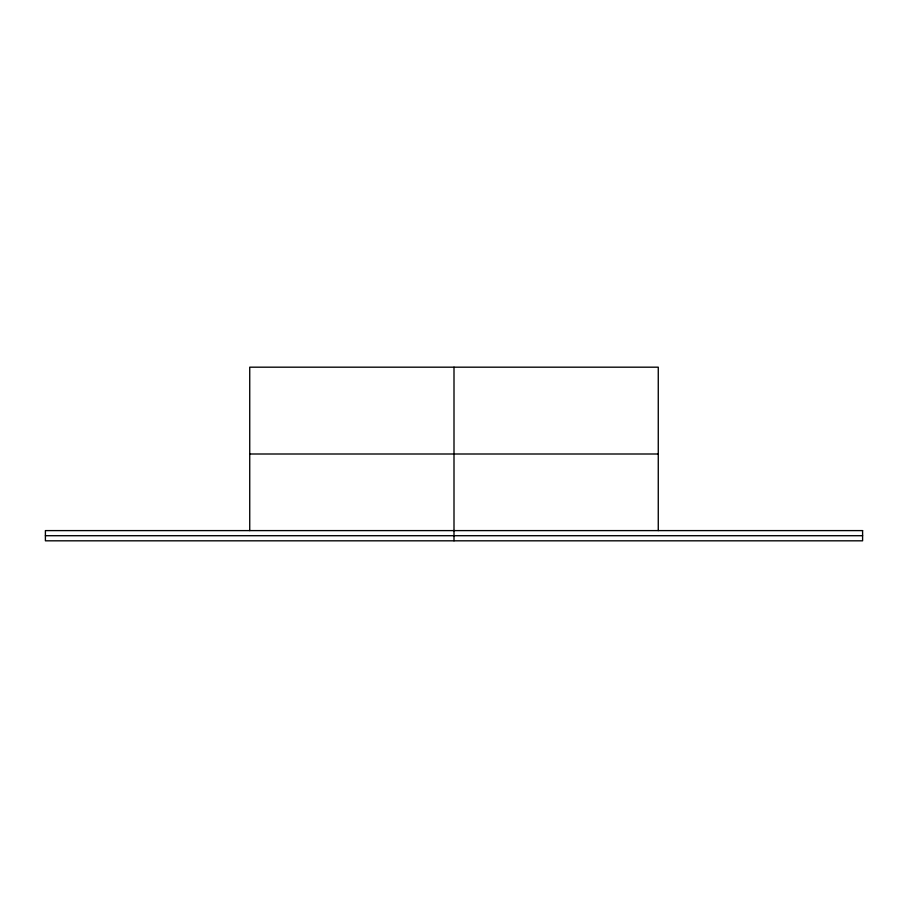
<?xml version="1.0" encoding="UTF-8"?>
<svg xmlns="http://www.w3.org/2000/svg" width="908" height="908" viewBox="0 0 908 908"><rect width="100%" height="100%" fill="white"/><g stroke="black" fill="none" stroke-linecap="round" stroke-linejoin="round"><path stroke-width="1.36" d="M249.734 454L658.266 454M45.4 535.709L862.6 535.709M658.266 530.601L658.266 367.184L249.734 367.184L249.734 530.601M454 367.184L454 540.816M862.6 530.601L45.4 530.601L45.4 540.816L862.6 540.816L862.6 530.601"/></g></svg>
